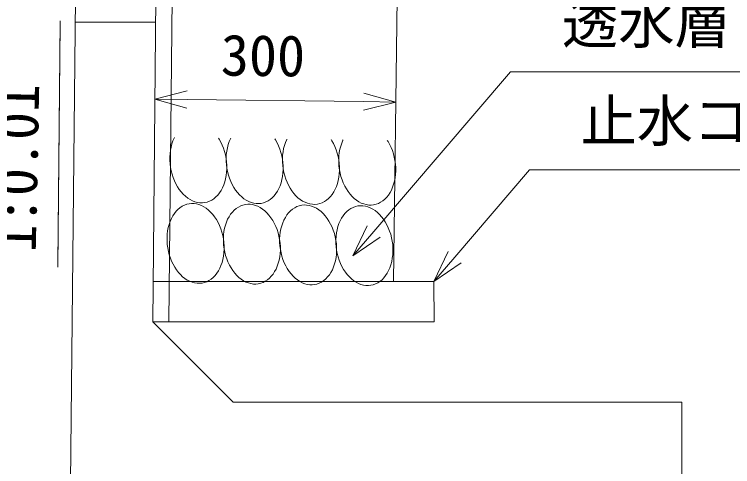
# Model space of a CAD drawing. Units: millimetres, scale not verified. Extents: x -252 to 252048, y 18866 to 78266.
# Drawn here: x 15245 to 19711, y 64808 to 67621 of the extents above; entities that cross this region are included whole.
import ezdxf
from ezdxf.enums import TextEntityAlignment as Align

# ---------------------------------------------------------------- set-up
doc = ezdxf.new("R2010")
doc.units = ezdxf.units.MM
doc.header["$LTSCALE"] = 300
for name, color, linetype, lineweight in [('0_2', 1, 'Continuous', 18), ('D-DCR', 7, 'Continuous', 18), ('D-STR', 1, 'Continuous', 18), ('D-STR-DIM', 7, 'Continuous', 18), ('D-STR-HTXT', 7, 'Continuous', 18)]:
    doc.layers.add(name, color=color, linetype=linetype, lineweight=lineweight)
doc.layers.add('D-STR-TXT', color=1, linetype='Continuous')
doc.styles.add('ＭＳ ゴシック', font='')
doc.styles.get('ＭＳ ゴシック').set_extended_font_data('MS Gothic')

msp = doc.modelspace()

# ---------------------------------------------------------------- linework, layer by layer
at = {"layer": '0_2'}
for p, q in [((16118.9, 67093.6), (16319.5, 67144.8)), ((17417.1, 67131.7), (17616.4, 67075.8)), ((16318.2, 67037.6), (16118.9, 67093.6)), ((16118.9, 67093.6), (16318.9, 67091.2)), ((17616.4, 67075.8), (17415.8, 67024.6)), ((17616.4, 67075.8), (17416.4, 67078.2)), ((17348.7, 66119), (17438.2, 66305.8)), ((17348.7, 66119), (17478.9, 66270.9)), ((17519.6, 66236), (17348.7, 66119)), ((17852.8, 65959.6), (17942.2, 66146.3)), ((17852.8, 65959.6), (17982.9, 66111.4)), ((18023.6, 66076.5), (17852.8, 65959.6))]:
    msp.add_line(p, q, dxfattribs=at)
at = {"layer": 'D-DCR'}
for p, q in [((16238.2, 66851.6), (16230.6, 66834)), ((16240.1, 66855), (16238.2, 66851.6)), ((16518.3, 66844.7), (16513.9, 66851.4)), ((16224.3, 66815.5), (16219.1, 66796)), ((16230.6, 66834), (16224.3, 66815.5)), ((16528.3, 66826.7), (16518.3, 66844.7)), ((16537.4, 66807.8), (16528.3, 66826.7)), ((16545.2, 66788), (16537.4, 66807.8)), ((16574.2, 66810.8), (16569.1, 66791.4)), ((16580.6, 66829.4), (16574.2, 66810.8)), ((16588.2, 66846.9), (16580.6, 66829.4)), ((16590.1, 66850.4), (16588.2, 66846.9)), ((16868.3, 66840), (16863.8, 66846.8)), ((16878.3, 66822.1), (16868.3, 66840)), ((16887.3, 66803.1), (16878.3, 66822.1)), ((16930.6, 66824.8), (16924.2, 66806.2)), ((16938.2, 66842.3), (16930.6, 66824.8)), ((16940, 66845.8), (16938.2, 66842.3)), ((17218.2, 66835.4), (17213.8, 66842.2)), ((17228.3, 66817.5), (17218.2, 66835.4)), ((17237.3, 66798.5), (17228.3, 66817.5)), ((17280.6, 66820.2), (17274.2, 66801.6)), ((17288.2, 66837.7), (17280.6, 66820.2)), ((17290, 66841.2), (17288.2, 66837.7)), ((17568.2, 66830.8), (17563.8, 66837.5)), ((17578.3, 66812.8), (17568.2, 66830.8)), ((17587.3, 66793.9), (17578.3, 66812.8)), ((16215.3, 66775.8), (16212.7, 66754.9)), ((16219.1, 66796), (16215.3, 66775.8)), ((16551.9, 66767.5), (16545.2, 66788)), ((16557.3, 66746.5), (16551.9, 66767.5)), ((16565.2, 66771.1), (16562.7, 66750.3)), ((16569.1, 66791.4), (16565.2, 66771.1)), ((16895.2, 66783.3), (16887.3, 66803.1)), ((16901.9, 66762.9), (16895.2, 66783.3)), ((16907.3, 66741.8), (16901.9, 66762.9)), ((16915.2, 66766.5), (16912.7, 66745.7)), ((16919, 66786.7), (16915.2, 66766.5)), ((16924.2, 66806.2), (16919, 66786.7)), ((17245.2, 66778.7), (17237.3, 66798.5)), ((17251.8, 66758.2), (17245.2, 66778.7)), ((17265.2, 66761.9), (17262.6, 66741.1)), ((17269, 66782.1), (17265.2, 66761.9)), ((17274.2, 66801.6), (17269, 66782.1)), ((17595.1, 66774.1), (17587.3, 66793.9)), ((17601.8, 66753.6), (17595.1, 66774.1)), ((16212.7, 66754.9), (16211.5, 66733.7)), ((16211.5, 66733.7), (16211.7, 66712.1)), ((16561.5, 66725.1), (16557.3, 66746.5)), ((16562.7, 66750.3), (16561.5, 66729)), ((16561.5, 66729), (16561.7, 66707.5)), ((16564.3, 66703.5), (16561.5, 66725.1)), ((16911.5, 66720.4), (16907.3, 66741.8)), ((16912.7, 66745.7), (16911.5, 66724.4)), ((16911.5, 66724.4), (16911.6, 66702.9)), ((16914.3, 66698.8), (16911.5, 66720.4)), ((17257.3, 66737.2), (17251.8, 66758.2)), ((17261.4, 66715.8), (17257.3, 66737.2)), ((17262.6, 66741.1), (17261.4, 66719.8)), ((17261.4, 66719.8), (17261.6, 66698.2)), ((17607.3, 66732.6), (17601.8, 66753.6)), ((17611.4, 66711.2), (17607.3, 66732.6)), ((16211.7, 66712.1), (16213.2, 66690.5)), ((16213.2, 66690.5), (16216, 66668.9)), ((16561.7, 66707.5), (16563.2, 66685.8)), ((16563.2, 66685.8), (16566, 66664.2)), ((16565.8, 66681.8), (16564.3, 66703.5)), ((16566, 66660.2), (16565.8, 66681.8)), ((16911.6, 66702.9), (16913.1, 66681.2)), ((16913.1, 66681.2), (16916, 66659.6)), ((16915.8, 66677.2), (16914.3, 66698.8)), ((16916, 66655.6), (16915.8, 66677.2)), ((17264.3, 66694.2), (17261.4, 66715.8)), ((17261.6, 66698.2), (17263.1, 66676.6)), ((17263.1, 66676.6), (17266, 66655)), ((17265.8, 66672.5), (17264.3, 66694.2)), ((17265.9, 66651), (17265.8, 66672.5)), ((17614.3, 66689.6), (17611.4, 66711.2)), ((17615.8, 66667.9), (17614.3, 66689.6)), ((16216, 66668.9), (16220.2, 66647.5)), ((16220.2, 66647.5), (16225.6, 66626.4)), ((16562.3, 66618.1), (16564.8, 66639)), ((16564.8, 66639), (16566, 66660.2)), ((16566, 66664.2), (16570.2, 66642.8)), ((16570.2, 66642.8), (16575.6, 66621.8)), ((16912.3, 66613.5), (16914.8, 66634.3)), ((16914.8, 66634.3), (16916, 66655.6)), ((16916, 66659.6), (16920.1, 66638.2)), ((16920.1, 66638.2), (16925.6, 66617.2)), ((17262.2, 66608.9), (17264.8, 66629.7)), ((17264.8, 66629.7), (17265.9, 66651)), ((17266, 66655), (17270.1, 66633.6)), ((17270.1, 66633.6), (17275.5, 66612.5)), ((17614.7, 66625.1), (17615.9, 66646.4)), ((17615.9, 66646.4), (17615.8, 66667.9)), ((16225.6, 66626.4), (16232.3, 66605.9)), ((16232.3, 66605.9), (16240.2, 66586.2)), ((16240.2, 66586.2), (16249.2, 66567.2)), ((16553.3, 66578.5), (16558.4, 66597.9)), ((16558.4, 66597.9), (16562.3, 66618.1)), ((16575.6, 66621.8), (16582.3, 66601.3)), ((16582.3, 66601.3), (16590.2, 66581.5)), ((16903.3, 66573.8), (16908.4, 66593.3)), ((16908.4, 66593.3), (16912.3, 66613.5)), ((16925.6, 66617.2), (16932.3, 66596.7)), ((16932.3, 66596.7), (16940.1, 66576.9)), ((17253.2, 66569.2), (17258.4, 66588.7)), ((17258.4, 66588.7), (17262.2, 66608.9)), ((17275.5, 66612.5), (17282.2, 66592.1)), ((17282.2, 66592.1), (17290.1, 66572.3)), ((17603.2, 66564.6), (17608.3, 66584)), ((17608.3, 66584), (17612.2, 66604.3)), ((17612.2, 66604.3), (17614.7, 66625.1)), ((16249.2, 66567.2), (16259.3, 66549.2)), ((16259.3, 66549.2), (16270.3, 66532.4)), ((16530.6, 66526), (16539.3, 66542.4)), ((16539.3, 66542.4), (16546.9, 66559.9)), ((16546.9, 66559.9), (16553.3, 66578.5)), ((16590.2, 66581.5), (16599.2, 66562.6)), ((16599.2, 66562.6), (16609.2, 66544.6)), ((16609.2, 66544.6), (16620.3, 66527.8)), ((16889.3, 66537.7), (16896.9, 66555.3)), ((16896.9, 66555.3), (16903.3, 66573.8)), ((16940.1, 66576.9), (16949.1, 66557.9)), ((16949.1, 66557.9), (16959.2, 66540)), ((16959.2, 66540), (16970.3, 66523.1)), ((17239.2, 66533.1), (17246.8, 66550.6)), ((17246.8, 66550.6), (17253.2, 66569.2)), ((17290.1, 66572.3), (17299.1, 66553.3)), ((17299.1, 66553.3), (17309.2, 66535.4)), ((17589.2, 66528.5), (17596.8, 66546)), ((17596.8, 66546), (17603.2, 66564.6)), ((16270.3, 66532.4), (16282.3, 66516.8)), ((16282.3, 66516.8), (16295, 66502.6)), ((16295, 66502.6), (16308.5, 66489.9)), ((16498.2, 66485.2), (16509.9, 66497.3)), ((16509.9, 66497.3), (16520.7, 66511)), ((16520.7, 66511), (16530.6, 66526)), ((16620.3, 66527.8), (16632.2, 66512.2)), ((16632.2, 66512.2), (16645, 66498)), ((16645, 66498), (16658.5, 66485.2)), ((16859.9, 66492.7), (16870.7, 66506.3)), ((16870.7, 66506.3), (16880.5, 66521.4)), ((16880.5, 66521.4), (16889.3, 66537.7)), ((16970.3, 66523.1), (16982.2, 66507.6)), ((16982.2, 66507.6), (16995, 66493.3)), ((17209.8, 66488.1), (17220.7, 66501.7)), ((17220.7, 66501.7), (17230.5, 66516.7)), ((17230.5, 66516.7), (17239.2, 66533.1)), ((17309.2, 66535.4), (17320.2, 66518.5)), ((17320.2, 66518.5), (17332.2, 66502.9)), ((17332.2, 66502.9), (17344.9, 66488.7)), ((17559.8, 66483.4), (17570.6, 66497.1)), ((17570.6, 66497.1), (17580.5, 66512.1)), ((17580.5, 66512.1), (17589.2, 66528.5)), ((16308.5, 66489.9), (16322.6, 66478.7)), ((16322.6, 66478.7), (16337.2, 66469.2)), ((16337.2, 66469.2), (16352.2, 66461.4)), ((16352.2, 66461.4), (16367.4, 66455.5)), ((16367.4, 66455.5), (16382.9, 66451.3)), ((16382.9, 66451.3), (16398.3, 66449.1)), ((16413.7, 66448.7), (16428.9, 66450.2)), ((16428.9, 66450.2), (16443.8, 66453.6)), ((16443.8, 66453.6), (16458.3, 66458.8)), ((16458.3, 66458.8), (16472.3, 66465.9)), ((16472.3, 66465.9), (16485.6, 66474.7)), ((16485.6, 66474.7), (16498.2, 66485.2)), ((16658.5, 66485.2), (16672.6, 66474.1)), ((16672.6, 66474.1), (16687.2, 66464.6)), ((16687.2, 66464.6), (16702.1, 66456.8)), ((16702.1, 66456.8), (16717.4, 66450.8)), ((16717.4, 66450.8), (16732.8, 66446.7)), ((16793.8, 66449), (16808.3, 66454.2)), ((16808.3, 66454.2), (16822.2, 66461.3)), ((16822.2, 66461.3), (16835.5, 66470.1)), ((16835.5, 66470.1), (16848.1, 66480.6)), ((16848.1, 66480.6), (16859.9, 66492.7)), ((16995, 66493.3), (17008.4, 66480.6)), ((17008.4, 66480.6), (17022.5, 66469.5)), ((17022.5, 66469.5), (17037.1, 66460)), ((17037.1, 66460), (17052.1, 66452.2)), ((17052.1, 66452.2), (17067.4, 66446.2)), ((17143.8, 66444.3), (17158.2, 66449.6)), ((17158.2, 66449.6), (17172.2, 66456.6)), ((17172.2, 66456.6), (17185.5, 66465.4)), ((17185.5, 66465.4), (17198.1, 66475.9)), ((17198.1, 66475.9), (17209.8, 66488.1)), ((17344.9, 66488.7), (17358.4, 66476)), ((17358.4, 66476), (17372.5, 66464.8)), ((17372.5, 66464.8), (17387.1, 66455.3)), ((17387.1, 66455.3), (17402.1, 66447.6)), ((17508.2, 66444.9), (17522.2, 66452)), ((17522.2, 66452), (17535.5, 66460.8)), ((17535.5, 66460.8), (17548.1, 66471.3)), ((17548.1, 66471.3), (17559.8, 66483.4)), ((16262.1, 66408.2), (16250.4, 66396.1)), ((16274.7, 66418.7), (16262.1, 66408.2)), ((16288, 66427.5), (16274.7, 66418.7)), ((16302, 66434.6), (16288, 66427.5)), ((16316.5, 66439.8), (16302, 66434.6)), ((16331.4, 66443.2), (16316.5, 66439.8)), ((16346.6, 66444.7), (16331.4, 66443.2)), ((16362, 66444.3), (16346.6, 66444.7)), ((16377.4, 66442.1), (16362, 66444.3)), ((16392.9, 66437.9), (16377.4, 66442.1)), ((16408.1, 66432), (16392.9, 66437.9)), ((16398.3, 66449.1), (16413.7, 66448.7)), ((16423.1, 66424.2), (16408.1, 66432)), ((16437.7, 66414.7), (16423.1, 66424.2)), ((16451.8, 66403.6), (16437.7, 66414.7)), ((16624.7, 66414.1), (16612.1, 66403.6)), ((16638, 66422.9), (16624.7, 66414.1)), ((16652, 66430), (16638, 66422.9)), ((16666.4, 66435.2), (16652, 66430)), ((16681.3, 66438.6), (16666.4, 66435.2)), ((16696.6, 66440.1), (16681.3, 66438.6)), ((16711.9, 66439.7), (16696.6, 66440.1)), ((16727.4, 66437.5), (16711.9, 66439.7)), ((16742.8, 66433.3), (16727.4, 66437.5)), ((16732.8, 66446.7), (16748.3, 66444.4)), ((16758.1, 66427.3), (16742.8, 66433.3)), ((16748.3, 66444.4), (16763.7, 66444.1)), ((16773.1, 66419.6), (16758.1, 66427.3)), ((16763.7, 66444.1), (16778.9, 66445.6)), ((16787.7, 66410.1), (16773.1, 66419.6)), ((16778.9, 66445.6), (16793.8, 66449)), ((16801.8, 66398.9), (16787.7, 66410.1)), ((16974.7, 66409.5), (16962.1, 66399)), ((16988, 66418.3), (16974.7, 66409.5)), ((17001.9, 66425.3), (16988, 66418.3)), ((17016.4, 66430.6), (17001.9, 66425.3)), ((17031.3, 66434), (17016.4, 66430.6)), ((17046.5, 66435.5), (17031.3, 66434)), ((17061.9, 66435.1), (17046.5, 66435.5)), ((17077.4, 66432.8), (17061.9, 66435.1)), ((17067.4, 66446.2), (17082.8, 66442.1)), ((17092.8, 66428.7), (17077.4, 66432.8)), ((17082.8, 66442.1), (17098.3, 66439.8)), ((17108.1, 66422.7), (17092.8, 66428.7)), ((17098.3, 66439.8), (17113.7, 66439.4)), ((17123.1, 66415), (17108.1, 66422.7)), ((17113.7, 66439.4), (17128.9, 66440.9)), ((17137.6, 66405.5), (17123.1, 66415)), ((17128.9, 66440.9), (17143.8, 66444.3)), ((17151.7, 66394.3), (17137.6, 66405.5)), ((17324.6, 66404.8), (17312, 66394.3)), ((17337.9, 66413.6), (17324.6, 66404.8)), ((17351.9, 66420.7), (17337.9, 66413.6)), ((17366.4, 66425.9), (17351.9, 66420.7)), ((17381.3, 66429.3), (17366.4, 66425.9)), ((17396.5, 66430.8), (17381.3, 66429.3)), ((17411.9, 66430.5), (17396.5, 66430.8)), ((17402.1, 66447.6), (17417.3, 66441.6)), ((17427.4, 66428.2), (17411.9, 66430.5)), ((17417.3, 66441.6), (17432.8, 66437.5)), ((17442.8, 66424.1), (17427.4, 66428.2)), ((17432.8, 66437.5), (17448.2, 66435.2)), ((17458, 66418.1), (17442.8, 66424.1)), ((17448.2, 66435.2), (17463.6, 66434.8)), ((17473, 66410.3), (17458, 66418.1)), ((17463.6, 66434.8), (17478.8, 66436.3)), ((17487.6, 66400.8), (17473, 66410.3)), ((17478.8, 66436.3), (17493.7, 66439.7)), ((17493.7, 66439.7), (17508.2, 66444.9)), ((16229.7, 66367.4), (16221, 66351.1)), ((16239.6, 66382.5), (16229.7, 66367.4)), ((16250.4, 66396.1), (16239.6, 66382.5)), ((16465.3, 66390.8), (16451.8, 66403.6)), ((16478, 66376.6), (16465.3, 66390.8)), ((16490, 66361), (16478, 66376.6)), ((16501, 66344.2), (16490, 66361)), ((16579.7, 66362.8), (16571, 66346.4)), ((16589.5, 66377.8), (16579.7, 66362.8)), ((16600.4, 66391.5), (16589.5, 66377.8)), ((16612.1, 66403.6), (16600.4, 66391.5)), ((16815.2, 66386.2), (16801.8, 66398.9)), ((16828, 66372), (16815.2, 66386.2)), ((16840, 66356.4), (16828, 66372)), ((16939.5, 66373.2), (16929.7, 66358.2)), ((16950.3, 66386.8), (16939.5, 66373.2)), ((16962.1, 66399), (16950.3, 66386.8)), ((17165.2, 66381.6), (17151.7, 66394.3)), ((17178, 66367.3), (17165.2, 66381.6)), ((17189.9, 66351.8), (17178, 66367.3)), ((17289.5, 66368.6), (17279.6, 66353.5)), ((17300.3, 66382.2), (17289.5, 66368.6)), ((17312, 66394.3), (17300.3, 66382.2)), ((17501.7, 66389.7), (17487.6, 66400.8)), ((17515.2, 66376.9), (17501.7, 66389.7)), ((17527.9, 66362.7), (17515.2, 66376.9)), ((17539.9, 66347.1), (17527.9, 66362.7)), ((16213.4, 66333.5), (16207, 66315)), ((16221, 66351.1), (16213.4, 66333.5)), ((16511.1, 66326.2), (16501, 66344.2)), ((16520.1, 66307.3), (16511.1, 66326.2)), ((16563.4, 66328.9), (16557, 66310.3)), ((16571, 66346.4), (16563.4, 66328.9)), ((16851, 66339.5), (16840, 66356.4)), ((16861.1, 66321.6), (16851, 66339.5)), ((16870.1, 66302.6), (16861.1, 66321.6)), ((16913.3, 66324.3), (16906.9, 66305.7)), ((16920.9, 66341.8), (16913.3, 66324.3)), ((16929.7, 66358.2), (16920.9, 66341.8)), ((17201, 66334.9), (17189.9, 66351.8)), ((17211, 66317), (17201, 66334.9)), ((17220, 66298), (17211, 66317)), ((17263.3, 66319.7), (17256.9, 66301.1)), ((17270.9, 66337.2), (17263.3, 66319.7)), ((17279.6, 66353.5), (17270.9, 66337.2)), ((17550.9, 66330.3), (17539.9, 66347.1)), ((17561, 66312.3), (17550.9, 66330.3)), ((16198, 66275.3), (16195.5, 66254.4)), ((16201.9, 66295.5), (16198, 66275.3)), ((16207, 66315), (16201.9, 66295.5)), ((16528, 66287.5), (16520.1, 66307.3)), ((16534.7, 66267), (16528, 66287.5)), ((16548, 66270.6), (16545.5, 66249.8)), ((16551.8, 66290.9), (16548, 66270.6)), ((16557, 66310.3), (16551.8, 66290.9)), ((16877.9, 66282.8), (16870.1, 66302.6)), ((16884.6, 66262.4), (16877.9, 66282.8)), ((16901.8, 66286.2), (16898, 66266)), ((16906.9, 66305.7), (16901.8, 66286.2)), ((17227.9, 66278.2), (17220, 66298)), ((17234.6, 66257.7), (17227.9, 66278.2)), ((17251.8, 66281.6), (17247.9, 66261.4)), ((17256.9, 66301.1), (17251.8, 66281.6)), ((17570, 66293.4), (17561, 66312.3)), ((17577.9, 66273.6), (17570, 66293.4)), ((17584.6, 66253.1), (17577.9, 66273.6)), ((16195.5, 66254.4), (16194.3, 66233.2)), ((16194.3, 66233.2), (16194.5, 66211.6)), ((16540.1, 66246), (16534.7, 66267)), ((16544.3, 66224.6), (16540.1, 66246)), ((16545.5, 66249.8), (16544.3, 66228.5)), ((16544.3, 66228.5), (16544.4, 66207)), ((16890.1, 66241.3), (16884.6, 66262.4)), ((16894.2, 66219.9), (16890.1, 66241.3)), ((16895.4, 66245.2), (16894.2, 66223.9)), ((16898, 66266), (16895.4, 66245.2)), ((17240, 66236.7), (17234.6, 66257.7)), ((17244.2, 66215.3), (17240, 66236.7)), ((17245.4, 66240.6), (17244.2, 66219.3)), ((17247.9, 66261.4), (17245.4, 66240.6)), ((17590, 66232.1), (17584.6, 66253.1)), ((17594.2, 66210.7), (17590, 66232.1)), ((16194.5, 66211.6), (16196, 66190)), ((16196, 66190), (16198.8, 66168.4)), ((16547.1, 66203), (16544.3, 66224.6)), ((16544.4, 66207), (16545.9, 66185.3)), ((16545.9, 66185.3), (16548.8, 66163.7)), ((16548.6, 66181.3), (16547.1, 66203)), ((16548.8, 66159.7), (16548.6, 66181.3)), ((16894.2, 66223.9), (16894.4, 66202.4)), ((16897.1, 66198.3), (16894.2, 66219.9)), ((16894.4, 66202.4), (16895.9, 66180.7)), ((16898.6, 66176.7), (16897.1, 66198.3)), ((17244.2, 66219.3), (17244.4, 66197.7)), ((17247, 66193.7), (17244.2, 66215.3)), ((17244.4, 66197.7), (17245.9, 66176.1)), ((17248.5, 66172), (17247, 66193.7)), ((17597, 66189.1), (17594.2, 66210.7)), ((17598.5, 66167.4), (17597, 66189.1)), ((16198.8, 66168.4), (16203, 66147)), ((16203, 66147), (16208.4, 66125.9)), ((16545, 66117.6), (16547.6, 66138.5)), ((16547.6, 66138.5), (16548.8, 66159.7)), ((16548.8, 66163.7), (16552.9, 66142.3)), ((16552.9, 66142.3), (16558.4, 66121.3)), ((16895.9, 66180.7), (16898.7, 66159.1)), ((16897.5, 66133.8), (16898.7, 66155.1)), ((16898.7, 66155.1), (16898.6, 66176.7)), ((16898.7, 66159.1), (16902.9, 66137.7)), ((16902.9, 66137.7), (16908.3, 66116.7)), ((17245.9, 66176.1), (17248.7, 66154.5)), ((17247.5, 66129.2), (17248.7, 66150.5)), ((17248.7, 66150.5), (17248.5, 66172)), ((17248.7, 66154.5), (17252.9, 66133.1)), ((17597.5, 66124.6), (17598.7, 66145.9)), ((17598.7, 66145.9), (17598.5, 66167.4)), ((16208.4, 66125.9), (16215.1, 66105.4)), ((16215.1, 66105.4), (16222.9, 66085.7)), ((16536, 66077.9), (16541.2, 66097.4)), ((16541.2, 66097.4), (16545, 66117.6)), ((16558.4, 66121.3), (16565, 66100.8)), ((16565, 66100.8), (16572.9, 66081)), ((16886, 66073.3), (16891.2, 66092.8)), ((16891.2, 66092.8), (16895, 66113)), ((16895, 66113), (16897.5, 66133.8)), ((16908.3, 66116.7), (16915, 66096.2)), ((16915, 66096.2), (16922.9, 66076.4)), ((17241.1, 66088.2), (17245, 66108.4)), ((17245, 66108.4), (17247.5, 66129.2)), ((17252.9, 66133.1), (17258.3, 66112)), ((17258.3, 66112), (17265, 66091.6)), ((17591.1, 66083.5), (17594.9, 66103.8)), ((17594.9, 66103.8), (17597.5, 66124.6)), ((16222.9, 66085.7), (16232, 66066.7)), ((16232, 66066.7), (16242, 66048.7)), ((16242, 66048.7), (16253.1, 66031.9)), ((16522.1, 66041.9), (16529.7, 66059.4)), ((16529.7, 66059.4), (16536, 66077.9)), ((16572.9, 66081), (16581.9, 66062.1)), ((16581.9, 66062.1), (16592, 66044.1)), ((16872, 66037.2), (16879.6, 66054.8)), ((16879.6, 66054.8), (16886, 66073.3)), ((16922.9, 66076.4), (16931.9, 66057.4)), ((16931.9, 66057.4), (16942, 66039.5)), ((17222, 66032.6), (17229.6, 66050.1)), ((17229.6, 66050.1), (17236, 66068.7)), ((17236, 66068.7), (17241.1, 66088.2)), ((17265, 66091.6), (17272.9, 66071.8)), ((17272.9, 66071.8), (17281.9, 66052.8)), ((17281.9, 66052.8), (17291.9, 66034.9)), ((17579.6, 66045.5), (17586, 66064.1)), ((17586, 66064.1), (17591.1, 66083.5)), ((16253.1, 66031.9), (16265, 66016.3)), ((16265, 66016.3), (16277.8, 66002.1)), ((16492.7, 65996.8), (16503.5, 66010.5)), ((16503.5, 66010.5), (16513.3, 66025.5)), ((16513.3, 66025.5), (16522.1, 66041.9)), ((16592, 66044.1), (16603, 66027.3)), ((16603, 66027.3), (16615, 66011.7)), ((16615, 66011.7), (16627.8, 65997.5)), ((16842.6, 65992.2), (16853.5, 66005.8)), ((16853.5, 66005.8), (16863.3, 66020.9)), ((16863.3, 66020.9), (16872, 66037.2)), ((16942, 66039.5), (16953, 66022.6)), ((16953, 66022.6), (16965, 66007.1)), ((16965, 66007.1), (16977.7, 65992.8)), ((17203.4, 66001.2), (17213.3, 66016.2)), ((17213.3, 66016.2), (17222, 66032.6)), ((17291.9, 66034.9), (17303, 66018)), ((17303, 66018), (17314.9, 66002.4)), ((17553.4, 65996.6), (17563.2, 66011.6)), ((17563.2, 66011.6), (17572, 66028)), ((17572, 66028), (17579.6, 66045.5)), ((16277.8, 66002.1), (16291.3, 65989.4)), ((16291.3, 65989.4), (16305.3, 65978.2)), ((16305.3, 65978.2), (16319.9, 65968.7)), ((16319.9, 65968.7), (16334.9, 65960.9)), ((16334.9, 65960.9), (16350.2, 65955)), ((16426.6, 65953.1), (16441.1, 65958.3)), ((16441.1, 65958.3), (16455, 65965.4)), ((16455, 65965.4), (16468.3, 65974.2)), ((16468.3, 65974.2), (16480.9, 65984.7)), ((16480.9, 65984.7), (16492.7, 65996.8)), ((16627.8, 65997.5), (16641.2, 65984.7)), ((16641.2, 65984.7), (16655.3, 65973.6)), ((16655.3, 65973.6), (16669.9, 65964.1)), ((16669.9, 65964.1), (16684.9, 65956.3)), ((16791, 65953.7), (16805, 65960.8)), ((16805, 65960.8), (16818.3, 65969.6)), ((16818.3, 65969.6), (16830.9, 65980.1)), ((16830.9, 65980.1), (16842.6, 65992.2)), ((16977.7, 65992.8), (16991.2, 65980.1)), ((16991.2, 65980.1), (17005.3, 65969)), ((17005.3, 65969), (17019.9, 65959.5)), ((17019.9, 65959.5), (17034.9, 65951.7)), ((17155, 65956.1), (17168.3, 65964.9)), ((17168.3, 65964.9), (17180.9, 65975.4)), ((17180.9, 65975.4), (17192.6, 65987.6)), ((17192.6, 65987.6), (17203.4, 66001.2)), ((17314.9, 66002.4), (17327.7, 65988.2)), ((17327.7, 65988.2), (17341.2, 65975.5)), ((17341.2, 65975.5), (17355.3, 65964.3)), ((17355.3, 65964.3), (17369.8, 65954.8)), ((17504.9, 65951.5), (17518.2, 65960.3)), ((17518.2, 65960.3), (17530.8, 65970.8)), ((17530.8, 65970.8), (17542.6, 65982.9)), ((17542.6, 65982.9), (17553.4, 65996.6)), ((16350.2, 65955), (16365.6, 65950.8)), ((16365.6, 65950.8), (16381.1, 65948.6)), ((16381.1, 65948.6), (16396.5, 65948.2)), ((16396.5, 65948.2), (16411.7, 65949.7)), ((16411.7, 65949.7), (16426.6, 65953.1)), ((16684.9, 65956.3), (16700.2, 65950.3)), ((16700.2, 65950.3), (16715.6, 65946.2)), ((16715.6, 65946.2), (16731, 65943.9)), ((16731, 65943.9), (16746.4, 65943.6)), ((16746.4, 65943.6), (16761.6, 65945.1)), ((16761.6, 65945.1), (16776.5, 65948.5)), ((16776.5, 65948.5), (16791, 65953.7)), ((17034.9, 65951.7), (17050.1, 65945.7)), ((17050.1, 65945.7), (17065.5, 65941.6)), ((17065.5, 65941.6), (17081, 65939.3)), ((17081, 65939.3), (17096.4, 65938.9)), ((17096.4, 65938.9), (17111.6, 65940.4)), ((17111.6, 65940.4), (17126.5, 65943.8)), ((17126.5, 65943.8), (17141, 65949.1)), ((17141, 65949.1), (17155, 65956.1)), ((17369.8, 65954.8), (17384.8, 65947.1)), ((17384.8, 65947.1), (17400.1, 65941.1)), ((17400.1, 65941.1), (17415.5, 65937)), ((17415.5, 65937), (17431, 65934.7)), ((17431, 65934.7), (17446.4, 65934.3)), ((17446.4, 65934.3), (17461.6, 65935.8)), ((17461.6, 65935.8), (17476.5, 65939.2)), ((17476.5, 65939.2), (17491, 65944.4)), ((17491, 65944.4), (17504.9, 65951.5))]:
    msp.add_line(p, q, dxfattribs=at)
at = {"layer": 'D-STR'}
for p, q in [((15595, 64709.6), (15645, 69709.6)), ((16133.3, 68534.6), (16105, 65709.6)), ((16233.3, 68534.6), (16205, 65709.6)), ((17603.1, 65959.6), (17633.8, 68534.6)), ((15623.7, 67572.1), (16123.7, 67572.1)), ((17852.8, 65959.6), (16107.5, 65959.6)), ((17852.8, 65959.6), (17855, 65709.6)), ((16105, 65709.6), (16605, 65209.6)), ((17855, 65709.6), (16105, 65709.6)), ((16605, 65209.6), (19395, 65209.6)), ((19395, 65209.6), (19395, 64709.6))]:
    msp.add_line(p, q, dxfattribs=at)
at = {"layer": 'D-STR-DIM'}
msp.add_line((16318.9, 67091.2), (17416.4, 67078.2), dxfattribs=at)
at = {"layer": 'D-STR-HTXT'}
for p, q in [((15515.2, 66067.1), (15530.4, 67581.3)), ((15515.2, 66049.5), (15530.4, 67563.7)), ((17478.9, 66270.9), (18329.1, 67262.9)), ((18329.1, 67262.9), (20083.4, 67262.9)), ((17982.9, 66111.4), (18447.5, 66653.5)), ((18447.5, 66653.5), (22494.9, 66653.5))]:
    msp.add_line(p, q, dxfattribs=at)

# ---------------------------------------------------------------- texts
at = {"layer": 'D-STR-DIM', "color": 1, "style": 'ＭＳ ゴシック'}
msp.add_text('300', height=256.6, rotation=359.318, dxfattribs=at).set_placement((16526.6, 67163.8), align=Align.BOTTOM_LEFT)
at = {"layer": 'D-STR-HTXT', "color": 1, "style": 'ＭＳ ゴシック'}
for s, p in [('透水層', (18649.1, 67362.9)), ('止水コンクリート', (18764.5, 66753.5))]:
    msp.add_text(s, height=256.6, dxfattribs=at).set_placement(p, align=Align.BOTTOM_LEFT)
at = {"layer": 'D-STR-TXT', "style": 'ＭＳ ゴシック'}
msp.add_text('1:0.01', height=256.6, rotation=88.794, dxfattribs=at).set_placement((15454.7, 66137.6), align=Align.BOTTOM_LEFT)

doc.saveas('drawing.dxf')
